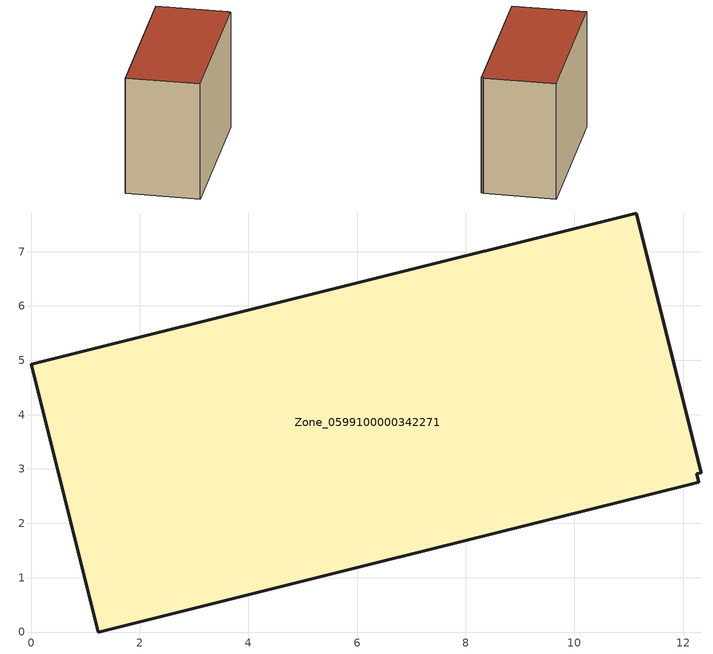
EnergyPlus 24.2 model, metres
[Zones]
Zone_0599100000342271
 floor ground (C_G): 12.34,2.94 12.25,2.91 12.29,2.76 1.24,0 0,4.93 11.14,7.71 z0
 wall outside (C_F): 12.34,2.94 11.14,7.71 0,4.93 1.24,0 12.29,2.76 12.25,2.91 12.34,2.94 z0:8.45
 roof outside (C_R): 12.25,2.91 12.34,2.94 11.14,7.71 0,4.93 1.24,0 12.29,2.76 z8.45
[BUILDING]
Pand.0599100000342271: North Axis=0; Terrain=City; Loads Convergence Tolerance Value=0.04; Temperature Convergence Tolerance Value=0.4; Solar Distribution=FullExterior; Maximum Number of Warmup Days=25; Minimum Number of Warmup Days=1
[Site:Location]
Rotterdam.The.Hague.AP_ZH_NLD Design_Conditions: Latitude=51.96; Longitude=4.45; Time Zone=1; Elevation=-4.5
[SITE:GROUNDTEMPERATURE:BUILDINGSURFACE]
18, 18, 18, 18, 18, 18, 18, 18, 18, 18, 18, 18
[MATERIAL] Thermal Absorptance=0.9; Solar Absorptance=0.7; Visible Absorptance=0.7
Name | Roughness | Thickness | Conductivity | Density | Specific Heat
G.TC.1992-2005 | MediumSmooth | 0.15 | 0.06 | 540 | 1210
F.TC.1992-2005 | Rough | 0.3 | 0.12 | 1920 | 840
R.TC.1992-2005 | MediumRough | 0.2 | 0.08 | 1500 | 1000
[CONSTRUCTION]
C_G: G.TC.1992-2005
C_F: F.TC.1992-2005
C_R: R.TC.1992-2005
[ZONE]
Zone_0599100000342271: Type=1; Multiplier=1; Ceiling Height=Autocalculate; Volume=Autocalculate; Floor Area=autocalculate; Part of Total Floor Area=Yes
[ZONEINFILTRATION:DESIGNFLOWRATE]
Infil_Zone_0599100000342271: Zone or ZoneList or Space or SpaceList=Zone_0599100000342271; Schedule=AlwaysOn; Design Flow Rate Calculation Method=Flow/Area; Flow Rate per Floor Area=0.0015; Constant Term Coefficient=1; Temperature Term Coefficient=0; Velocity Term Coefficient=0; Velocity Squared Term Coefficient=0
[HVACTEMPLATE:ZONE:IDEALLOADSAIRSYSTEM]
Zone_0599100000342271: Maximum Heating Supply Air Temperature=50; Minimum Cooling Supply Air Temperature=13; Maximum Heating Supply Air Humidity Ratio=0.0156; Minimum Cooling Supply Air Humidity Ratio=0.0077; Heating Limit=NoLimit; Cooling Limit=NoLimit; Dehumidification Control Type=ConstantSensibleHeatRatio; Cooling Sensible Heat Ratio=0.7; Dehumidification Setpoint=60; Humidification Control Type=None; Humidification Setpoint=30; Outdoor Air Method=None; Outdoor Air Flow Rate per Person=0.00944; Outdoor Air Flow Rate per Zone Floor Area=0; Outdoor Air Flow Rate per Zone=0; Demand Controlled Ventilation Type=None; Outdoor Air Economizer Type=NoEconomizer; Heat Recovery Type=None; Sensible Heat Recovery Effectiveness=0.7; Latent Heat Recovery Effectiveness=0.65
[ZONECONTROL:THERMOSTAT]
ThermostatControl_Zone_0599100000342271: Zone or ZoneList=Zone_0599100000342271; Control Type Schedule=DualSetpointControlType; Control 1=Thermostat_Zone_0599100000342271; Temperature Difference Between Cutout And Setpoint=0
[THERMOSTATSETPOINT:DUALSETPOINT]
Thermostat_Zone_0599100000342271: Heating Setpoint Temperature Schedule=HeatingSetpoint_Zone_0599100000342271; Cooling Setpoint Temperature Schedule=CoolingSetpoint_Zone_0599100000342271
[SCHEDULE:COMPACT]
HeatingSetpoint_Zone_0599100000342271: Through: 12/31, For: AllDays, Until: 24:00, 21
CoolingSetpoint_Zone_0599100000342271: Through: 12/31, For: AllDays, Until: 24:00, 24
DualSetpointControlType: Through: 12/31, For: AllDays, Until: 24:00, 4
AlwaysOn: Through: 12/31, For: AllDays, Until: 24:00, 1
